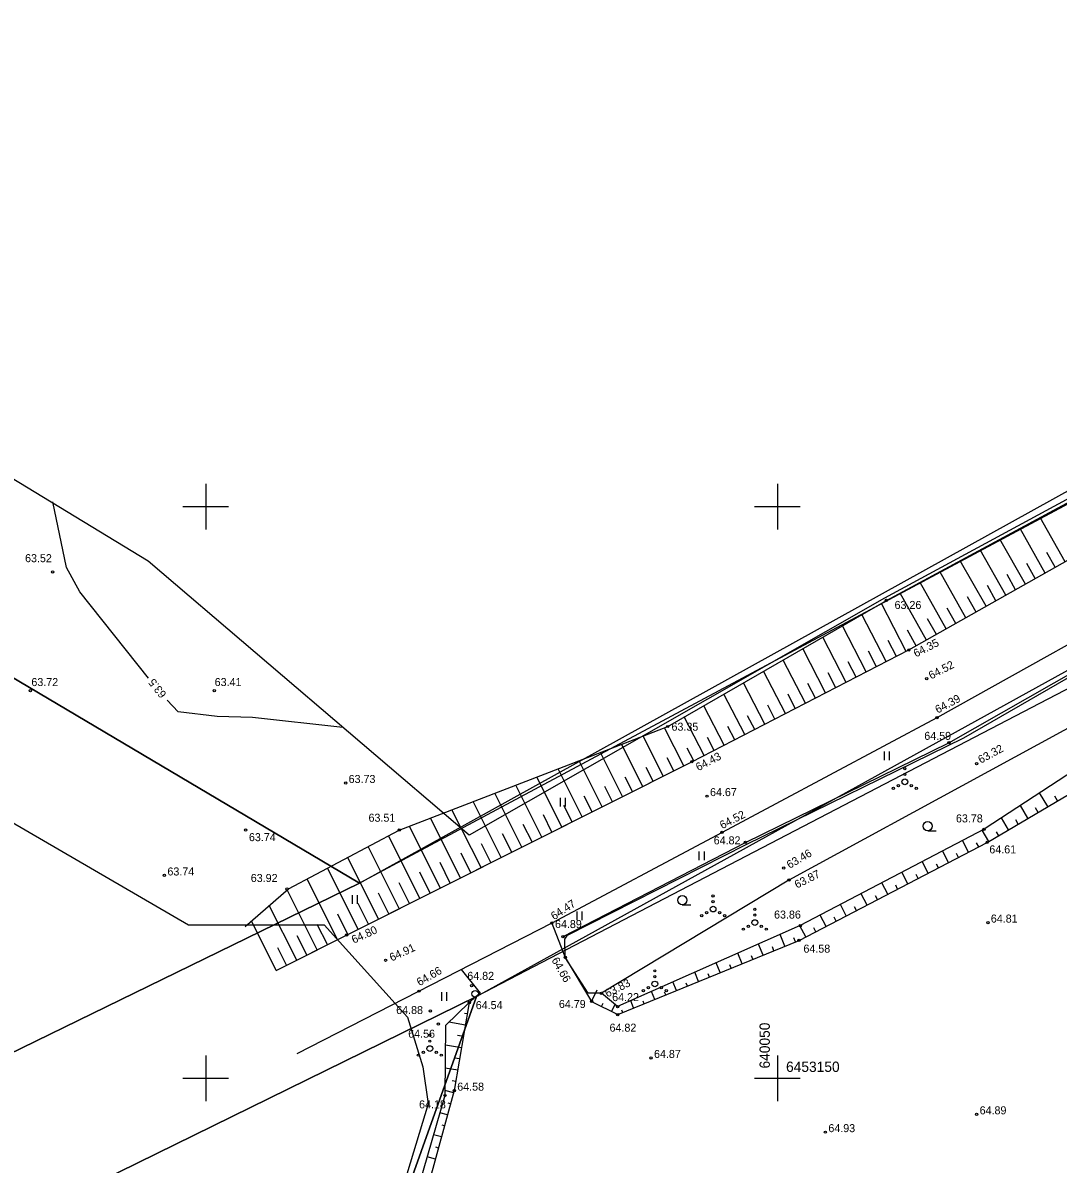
# Model space of a CAD drawing. Extents: x 638903 to 640568, y 6452566 to 6454091.
# Drawn here: x 639984 to 640074.6, y 6453142.5 to 6453242.3 of the extents above; entities that cross this region are included whole.
import ezdxf

# ---------------------------------------------------------------- set-up
doc = ezdxf.new("R2010")
doc.units = 0
for name, color, linetype in [('AED', 7, 'Continuous'), ('HALJASTUS', 7, 'Continuous'), ('HORISONTAAL-EH2000', 7, 'Continuous'), ('KORGUS-EH2000', 7, 'Continuous'), ('MOOTPIIR', 7, 'Continuous'), ('PIIR', 7, 'Continuous'), ('PIIRIMLEITUD', 7, 'Continuous'), ('RELJEEF', 7, 'Continuous'), ('TEE', 7, 'Continuous'), ('VEEKOGU', 7, 'Continuous'), ('VORK', 7, 'Continuous')]:
    doc.layers.add(name, color=color, linetype=linetype)

msp = doc.modelspace()

# ---------------------------------------------------------------- linework, layer by layer
at = {"layer": 'AED'}
msp.add_lwpolyline([(640031.25, 6453162.39), (640047.2, 6453170.63), (640065.01, 6453179.35), (640085.73, 6453191.15), (640107.56, 6453203.39), (640123.42, 6453211.94)], dxfattribs=at)
at = {"layer": 'HALJASTUS'}
for p, q in [((640059.332, 6453178.591), (640059.332, 6453177.829)), ((640059.788, 6453178.591), (640059.788, 6453177.829)), ((640030.992, 6453174.541), (640030.992, 6453173.779)), ((640031.448, 6453174.541), (640031.448, 6453173.779)), ((640063.15, 6453171.65), (640063.9, 6453171.65)), ((640043.142, 6453169.831), (640043.142, 6453169.069)), ((640043.598, 6453169.831), (640043.598, 6453169.069)), ((640012.802, 6453166.011), (640012.802, 6453165.249)), ((640013.258, 6453166.011), (640013.258, 6453165.249)), ((640041.68, 6453165.18), (640042.43, 6453165.18)), ((640032.452, 6453164.591), (640032.452, 6453163.829)), ((640032.908, 6453164.591), (640032.908, 6453163.829)), ((640020.612, 6453157.541), (640020.612, 6453156.779)), ((640021.068, 6453157.541), (640021.068, 6453156.779))]:
    msp.add_line(p, q, dxfattribs=at)
for points in [[(640030.27, 6453163.57), (640031.45, 6453160.57), (640033.74, 6453156.73)], [(640022.34, 6453159.51), (640024.01, 6453157.44), (640023.05, 6453156.62)]]:
    msp.add_lwpolyline(points, dxfattribs=at)
for centre, radius in [((640061.15, 6453177.08), 0.1), ((640061.15, 6453175.93), 0.25), ((640061.15, 6453176.58), 0.1), ((640060.15, 6453175.355), 0.1), ((640060.585, 6453175.605), 0.1), ((640061.715, 6453175.605), 0.1), ((640062.15, 6453175.355), 0.1), ((640063.15, 6453172.05), 0.4), ((640041.68, 6453165.58), 0.4), ((640044.38, 6453165.95), 0.1), ((640044.38, 6453164.8), 0.25), ((640044.38, 6453165.45), 0.1), ((640043.38, 6453164.225), 0.1), ((640043.815, 6453164.475), 0.1), ((640044.945, 6453164.475), 0.1), ((640045.38, 6453164.225), 0.1), ((640048.03, 6453164.77), 0.1), ((640048.03, 6453164.27), 0.1), ((640047.03, 6453163.045), 0.1), ((640047.465, 6453163.295), 0.1), ((640048.03, 6453163.62), 0.25), ((640048.595, 6453163.295), 0.1), ((640049.03, 6453163.045), 0.1), ((640039.28, 6453159.4), 0.1), ((640039.28, 6453158.9), 0.1), ((640038.715, 6453157.925), 0.1), ((640039.28, 6453158.25), 0.25), ((640039.845, 6453157.925), 0.1), ((640038.28, 6453157.675), 0.1), ((640040.28, 6453157.675), 0.1), ((640019.6, 6453153.75), 0.1), ((640019.6, 6453153.25), 0.1), ((640018.6, 6453152.025), 0.1), ((640019.035, 6453152.275), 0.1), ((640019.6, 6453152.6), 0.25), ((640020.165, 6453152.275), 0.1), ((640020.6, 6453152.025), 0.1)]:
    msp.add_circle(centre, radius, dxfattribs=at)
at = {"layer": 'HORISONTAAL-EH2000'}
for points in [[(639994.99, 6453185), (639988.99, 6453192.55), (639987.83, 6453194.66), (639986.64, 6453200.42)], [(640012, 6453180.69), (640004.09, 6453181.55), (640000.99, 6453181.63), (639997.6, 6453182.05), (639996.64, 6453183.07)]]:
    msp.add_lwpolyline(points, dxfattribs=at)
at = {"layer": 'KORGUS-EH2000'}
for centre in [(639986.612, 6453194.292), (640059.536, 6453191.792), (640061.499, 6453187.463), (640063.067, 6453184.941), (639984.66, 6453183.91), (640000.745, 6453183.904), (640040.413, 6453180.77), (640063.954, 6453181.533), (640065.009, 6453179.349), (640042.518, 6453177.682), (640067.422, 6453177.525), (640012.244, 6453175.825), (640043.853, 6453174.677), (640068.077, 6453171.786), (640003.483, 6453171.71), (640016.924, 6453171.715), (640045.166, 6453171.509), (640047.202, 6453170.634), (640068.349, 6453170.628), (640050.556, 6453168.39), (639996.391, 6453167.741), (640051.011, 6453167.335), (640007.106, 6453166.565), (640030.271, 6453163.572), (640052, 6453163.352), (640068.413, 6453163.617), (640012.324, 6453162.534), (640031.247, 6453162.393), (640051.895, 6453162.06), (640015.735, 6453160.33), (640031.448, 6453160.572), (640023.255, 6453158.107), (640018.657, 6453157.621), (640034.607, 6453157.44), (640019.657, 6453155.892), (640023.048, 6453156.618), (640033.745, 6453156.733), (640036.022, 6453156.276), (640036.041, 6453155.578), (640020.35, 6453154.739), (640038.948, 6453151.782), (640021.738, 6453148.925), (640020.923, 6453148.494), (640067.427, 6453146.851), (640054.205, 6453145.29)]:
    msp.add_circle(centre, 0.1, dxfattribs=at)
at = {"layer": 'MOOTPIIR'}
for points in [[(640079.15, 6453202.68), (640059.36, 6453192), (640023.04, 6453171.27), (639994.96, 6453195.23), (639922.76, 6453239.14)], [(639884.67, 6453229.61), (639998.5, 6453163.42), (640010.36, 6453163.42), (640017.64, 6453155.34), (640018.99, 6453150.99), (640019.47, 6453147.78), (640011.09, 6453120.2), (639998.41, 6453078.64), (639997.06, 6453072.95), (640057.43, 6453069.61), (640084.12, 6453071.45)]]:
    msp.add_lwpolyline(points, dxfattribs=at)
at = {"layer": 'PIIR'}
for points in [[(639891.33, 6453588.33), (639979.67, 6453492.17), (640075.7, 6453390.46), (640148.62, 6453246.63), (640151.97, 6453241.19), (640013.45, 6453167.06), (639752.58, 6453321.76), (639703.92, 6453351.38), (639697.82, 6453354.62), (639796.29, 6453483.44), (639870.14, 6453580.34), (639888.88, 6453592.18)], [(639607.08, 6452902.62), (639540.31, 6453021.58), (639539.45, 6453023.47), (639593.91, 6453043.86), (639617.31, 6453057.06), (639618.95, 6453070.9), (639625.08, 6453183.48), (639627.63, 6453195.78), (639632.35, 6453208.42), (639649.14, 6453247.77), (639697.82, 6453354.62), (639703.92, 6453351.38), (639752.58, 6453321.76), (640013.45, 6453167.06), (639801.75, 6453063.76), (639773.55, 6453048.5), (639751.18, 6453033.04), (639712.93, 6453002.27), (639656.83, 6452954.43), (639622.6, 6452919.49)], [(639632.79, 6452909.1), (639665.92, 6452943.77), (639721.71, 6452991.37), (639759.15, 6453021.54), (639780.22, 6453036.19), (639807.89, 6453051.18), (640023.69, 6453157.16), (639980.68, 6453036.78), (639950.94, 6452974.47), (639949.71, 6452971.9), (639936.75, 6452944.75), (639852.33, 6452767.94), (639705.85, 6452826.08), (639702.76, 6452823.57)]]:
    msp.add_lwpolyline(points, close=True, dxfattribs=at)
for points in [[(639438.32, 6452809.3), (639531.48, 6452851.17), (639553.84, 6452863.14), (639572.79, 6452874.35), (639594.21, 6452890.92), (639607.08, 6452902.62), (639622.6, 6452919.49), (639656.83, 6452954.43), (639712.93, 6453002.27), (639751.18, 6453033.04), (639773.55, 6453048.5), (639801.75, 6453063.76), (640013.45, 6453167.06), (640146.63, 6453240.82), (640245.6, 6453300.82)], [(640234.16, 6453276.79), (640134.74, 6453218.44), (640101.5, 6453197.66), (640023.69, 6453157.16), (639807.89, 6453051.18), (639780.22, 6453036.19), (639759.15, 6453021.54), (639721.71, 6452991.37), (639665.92, 6452943.77), (639632.79, 6452909.1), (639611.7, 6452887.62), (639605.63, 6452882.32), (639600.57, 6452877.8), (639587.79, 6452867.89), (639574.34, 6452858.62), (639560.79, 6452850.44), (639548, 6452843.84), (639535.21, 6452837.23), (639517.19, 6452828.94)], [(640292.58, 6453171.35), (640177.01, 6453157), (640194.78, 6453049.12), (640195.72, 6453043.42), (640185.78, 6453040.52), (640095.63, 6453057.73), (640080.61, 6453053.35), (640053.47, 6453040.39), (640033.5, 6453027.93), (639976.77, 6452980.89), (639964.38, 6452974.74), (639949.71, 6452971.9), (639950.94, 6452974.47), (639980.68, 6453036.78), (640023.69, 6453157.16), (640134.74, 6453218.44), (640163.41, 6453191.13), (640154.85, 6453190.34), (640163.31, 6453169.39), (640171.33, 6453164.09), (640178.03, 6453162.94), (640253.05, 6453172.79)]]:
    msp.add_lwpolyline(points, dxfattribs=at)
at = {"layer": 'PIIRIMLEITUD'}
msp.add_circle((640023.56, 6453157.39), 0.285, dxfattribs=at)
at = {"layer": 'RELJEEF'}
for p, q in [((640075.17, 6453195.18), (640072.99, 6453199.04)), ((640073.42, 6453194.19), (640071.23, 6453198.09)), ((640071.69, 6453193.21), (640069.47, 6453197.14)), ((640069.98, 6453192.25), (640067.74, 6453196.21)), ((640074.31, 6453194.69), (640073.58, 6453195.99)), ((640068.26, 6453191.28), (640066, 6453195.27)), ((640072.56, 6453193.7), (640071.82, 6453195.01)), ((640066.49, 6453190.28), (640064.22, 6453194.31)), ((640070.84, 6453192.73), (640070.09, 6453194.05)), ((640064.77, 6453189.31), (640062.48, 6453193.37)), ((640069.11, 6453191.76), (640068.37, 6453193.09)), ((640063.04, 6453188.33), (640060.73, 6453192.43)), ((640067.38, 6453190.78), (640066.63, 6453192.12)), ((640061.27, 6453187.34), (640059.11, 6453191.54)), ((640065.62, 6453189.78), (640064.85, 6453191.13)), ((640059.52, 6453186.44), (640057.4, 6453190.56)), ((640063.91, 6453188.82), (640063.14, 6453190.18)), ((640057.77, 6453185.54), (640055.69, 6453189.58)), ((640062.14, 6453187.82), (640061.37, 6453189.19)), ((640056.01, 6453184.63), (640053.97, 6453188.58)), ((640060.41, 6453186.9), (640059.69, 6453188.28)), ((640054.22, 6453183.71), (640052.23, 6453187.58)), ((640058.66, 6453186), (640057.96, 6453187.35)), ((640052.45, 6453182.8), (640050.5, 6453186.58)), ((640056.89, 6453185.08), (640056.2, 6453186.42)), ((640050.71, 6453181.9), (640048.8, 6453185.6)), ((640055.1, 6453184.16), (640054.43, 6453185.47)), ((640048.9, 6453180.97), (640047.04, 6453184.59)), ((640053.32, 6453183.24), (640052.66, 6453184.52)), ((640047.15, 6453180.07), (640045.33, 6453183.6)), ((640051.57, 6453182.34), (640050.93, 6453183.59)), ((640045.35, 6453179.14), (640043.57, 6453182.59)), ((640049.78, 6453181.42), (640049.16, 6453182.64)), ((640043.6, 6453178.24), (640041.86, 6453181.61)), ((640048.02, 6453180.51), (640047.4, 6453181.7)), ((640040.01, 6453176.42), (640038.25, 6453179.94)), ((640041.81, 6453177.32), (640040.13, 6453180.66)), ((640046.27, 6453179.61), (640045.67, 6453180.78)), ((640038.22, 6453175.52), (640036.37, 6453179.21)), ((640042.7, 6453177.77), (640042.12, 6453178.88)), ((640044.46, 6453178.68), (640043.88, 6453179.82)), ((640036.46, 6453174.64), (640034.52, 6453178.5)), ((640040.94, 6453176.89), (640040.37, 6453178.03)), ((640032.92, 6453172.87), (640030.82, 6453177.07)), ((640034.68, 6453173.75), (640032.66, 6453177.78)), ((640039.13, 6453175.98), (640038.52, 6453177.18)), ((640031.15, 6453171.98), (640028.95, 6453176.35)), ((640037.33, 6453175.08), (640036.7, 6453176.33)), ((640027.65, 6453170.22), (640025.28, 6453174.94)), ((640029.41, 6453171.1), (640027.13, 6453175.65)), ((640035.57, 6453174.19), (640034.91, 6453175.51)), ((640073.66, 6453173.76), (640072.94, 6453174.97)), ((640025.85, 6453169.32), (640023.4, 6453174.21)), ((640033.79, 6453173.3), (640033.11, 6453174.68)), ((640071.92, 6453172.74), (640071.26, 6453173.87)), ((640074.51, 6453174.26), (640074.26, 6453174.68)), ((640024.08, 6453168.43), (640021.54, 6453173.49)), ((640030.28, 6453171.54), (640029.53, 6453173.03)), ((640032.04, 6453172.42), (640031.32, 6453173.85)), ((640072.81, 6453173.26), (640072.58, 6453173.65)), ((640020.52, 6453166.65), (640017.81, 6453172.05)), ((640022.28, 6453167.53), (640019.65, 6453172.76)), ((640028.54, 6453170.67), (640027.76, 6453172.21)), ((640070.22, 6453171.73), (640069.6, 6453172.78)), ((640071.07, 6453172.23), (640070.86, 6453172.6)), ((640018.73, 6453165.74), (640015.98, 6453171.21)), ((640026.76, 6453169.77), (640025.96, 6453171.38)), ((640068.49, 6453170.72), (640067.91, 6453171.7)), ((640069.36, 6453171.22), (640069.16, 6453171.56)), ((640016.93, 6453164.84), (640014.21, 6453170.27)), ((640024.95, 6453168.86), (640024.11, 6453170.52)), ((640064.97, 6453168.87), (640064.44, 6453169.88)), ((640066.73, 6453169.79), (640066.2, 6453170.8)), ((640067.61, 6453170.24), (640067.43, 6453170.58)), ((640015.12, 6453163.93), (640012.42, 6453169.32)), ((640023.19, 6453167.98), (640022.33, 6453169.7)), ((640063.19, 6453167.94), (640062.67, 6453168.95)), ((640065.84, 6453169.32), (640065.66, 6453169.66)), ((640013.34, 6453163.04), (640010.66, 6453168.38)), ((640019.63, 6453166.2), (640018.72, 6453168.03)), ((640021.39, 6453167.08), (640020.5, 6453168.86)), ((640061.41, 6453167.02), (640060.89, 6453168.02)), ((640064.08, 6453168.41), (640063.91, 6453168.74)), ((640011.53, 6453162.13), (640008.87, 6453167.43)), ((640017.82, 6453165.29), (640016.91, 6453167.11)), ((640059.65, 6453166.09), (640059.13, 6453167.09)), ((640060.52, 6453166.55), (640060.35, 6453166.89)), ((640062.31, 6453167.48), (640062.14, 6453167.82)), ((640009.75, 6453161.24), (640007.13, 6453166.47)), ((640016.03, 6453164.39), (640015.12, 6453166.19)), ((640057.84, 6453165.15), (640057.32, 6453166.14)), ((640058.75, 6453165.63), (640058.57, 6453165.96)), ((640007.96, 6453160.34), (640005.56, 6453165.12)), ((640014.23, 6453163.49), (640013.33, 6453165.28)), ((640056.03, 6453164.21), (640055.52, 6453165.2)), ((640056.93, 6453164.68), (640056.76, 6453165.01)), ((640012.43, 6453162.59), (640011.55, 6453164.36)), ((640054.26, 6453163.29), (640053.75, 6453164.27)), ((640055.15, 6453163.75), (640054.98, 6453164.08)), ((640006.16, 6453159.44), (640003.99, 6453163.76)), ((640010.64, 6453161.69), (640009.76, 6453163.45)), ((640052.48, 6453162.36), (640051.97, 6453163.34)), ((640053.36, 6453162.82), (640053.19, 6453163.15)), ((640008.84, 6453160.79), (640008.01, 6453162.45)), ((640050.65, 6453161.55), (640050.24, 6453162.57)), ((640051.58, 6453161.93), (640051.44, 6453162.28)), ((640007.07, 6453159.89), (640006.31, 6453161.41)), ((640046.91, 6453160.02), (640046.53, 6453160.93)), ((640048.75, 6453160.77), (640048.36, 6453161.74)), ((640049.7, 6453161.16), (640049.57, 6453161.49)), ((640045.01, 6453159.24), (640044.65, 6453160.1)), ((640045.96, 6453159.63), (640045.84, 6453159.93)), ((640047.86, 6453160.41), (640047.73, 6453160.72)), ((640043.1, 6453158.47), (640042.78, 6453159.27)), ((640044.05, 6453158.85), (640043.94, 6453159.13)), ((640041.18, 6453157.68), (640040.87, 6453158.43)), ((640042.13, 6453158.07), (640042.02, 6453158.33)), ((640033.74, 6453156.73), (640034.24, 6453157.74)), ((640039.27, 6453156.9), (640038.99, 6453157.59)), ((640040.23, 6453157.29), (640040.13, 6453157.53)), ((640034.63, 6453156.29), (640034.76, 6453156.56)), ((640035.49, 6453155.85), (640035.8, 6453156.46)), ((640036.48, 6453155.76), (640036.39, 6453155.96)), ((640037.43, 6453156.15), (640037.17, 6453156.79)), ((640038.35, 6453156.52), (640038.26, 6453156.75)), ((640022.71, 6453154.65), (640021.26, 6453154.9)), ((640022.88, 6453155.64), (640022.64, 6453155.68)), ((640022.38, 6453152.67), (640020.96, 6453152.91)), ((640022.55, 6453153.66), (640022.02, 6453153.75)), ((640022.21, 6453151.69), (640021.79, 6453151.76)), ((640022.04, 6453150.7), (640020.94, 6453150.89)), ((640021.69, 6453148.73), (640020.92, 6453148.94)), ((640021.88, 6453149.72), (640021.56, 6453149.77)), ((640021.16, 6453146.81), (640020.49, 6453146.99)), ((640021.42, 6453147.77), (640021.2, 6453147.83)), ((640020.63, 6453144.87), (640019.93, 6453145.06)), ((640020.89, 6453145.84), (640020.67, 6453145.9)), ((640020.37, 6453143.9), (640020.13, 6453143.97)), ((640020.1, 6453142.94), (640019.37, 6453143.14))]:
    msp.add_line(p, q, dxfattribs=at)
for points in [[(640003.45, 6453163.29), (640007.23, 6453166.56), (640016.92, 6453171.71), (640040.41, 6453180.77), (640059.54, 6453191.79), (640079.32, 6453202.45), (640097.96, 6453213.38), (640120.65, 6453227.22), (640136.54, 6453236.44), (640141.04, 6453238.86)], [(640006.16, 6453159.44), (640012.32, 6453162.53), (640042.52, 6453177.68), (640061.5, 6453187.46), (640081.57, 6453198.79), (640102.88, 6453210.78), (640122.98, 6453223.41), (640142.43, 6453235.06)], [(640162.78, 6453158.5), (640154.06, 6453171), (640150.3, 6453178.12), (640146.38, 6453186.66), (640143.15, 6453193.73), (640141.81, 6453195.75), (640137.81, 6453196.25), (640134.19, 6453197.36), (640131.23, 6453197.18), (640107.97, 6453189.58), (640101.87, 6453187.54), (640086.16, 6453183.61), (640068.08, 6453171.79), (640052, 6453163.35), (640036.02, 6453156.28), (640034.61, 6453157.44)], [(640033.74, 6453156.73), (640036.04, 6453155.58), (640051.9, 6453162.06), (640068.35, 6453170.63), (640085, 6453180.44), (640101.76, 6453185.39), (640118.65, 6453191.06), (640130.92, 6453195.65), (640134.57, 6453196.12), (640137.74, 6453195.01), (640140.04, 6453193.77), (640141.76, 6453192.47), (640145.26, 6453185.95), (640149.18, 6453177.46), (640152.85, 6453169.93), (640161.35, 6453158.38), (640162.78, 6453158.5)], [(640023.05, 6453156.62), (640021.74, 6453148.92), (640017.95, 6453135.09), (640013.4, 6453120.08), (640008.13, 6453105)], [(640023.05, 6453156.62), (640020.98, 6453154.63), (640020.92, 6453148.49), (640017.19, 6453135.59), (640012.39, 6453120.17), (640008.13, 6453105)]]:
    msp.add_lwpolyline(points, dxfattribs=at)
at = {"layer": 'TEE'}
for points in [[(640006.16, 6453159.44), (640042.52, 6453177.68), (640061.5, 6453187.46), (640081.57, 6453198.79), (640102.88, 6453210.78), (640122.98, 6453223.41), (640142.43, 6453235.06)], [(640180.3, 6453158.82), (640176.53, 6453158.68), (640172.42, 6453159.11), (640169.17, 6453159.65), (640166.7, 6453160.5), (640164.68, 6453161.59), (640162.68, 6453163.12), (640160.67, 6453164.73), (640158.25, 6453167.7), (640151.21, 6453183), (640148.99, 6453190.66), (640146.44, 6453197.84), (640142.84, 6453205.37), (640139.63, 6453209.55), (640134.26, 6453214.54), (640126.55, 6453216.92), (640125.3, 6453216.31), (640106.24, 6453205.41), (640084.98, 6453193.25), (640063.95, 6453181.53), (640045.17, 6453171.51), (640030.27, 6453163.57), (640007.96, 6453152.14)]]:
    msp.add_lwpolyline(points, dxfattribs=at)
at = {"layer": 'VEEKOGU'}
msp.add_lwpolyline([(640034.61, 6453157.44), (640033.44, 6453157.45), (640031.45, 6453160.57), (640031.41, 6453162.17), (640031.65, 6453162.51), (640047.28, 6453170.46), (640066.3, 6453179.79), (640085.92, 6453191.08), (640092.47, 6453194.4), (640094.08, 6453194.74), (640095.46, 6453193.7), (640096.26, 6453191.72), (640085.92, 6453186.34), (640051.01, 6453167.34)], close=True, dxfattribs=at)
at = {"layer": 'VORK'}
for p, q in [((640000, 6453202), (640000, 6453198)), ((640050, 6453202), (640050, 6453198)), ((639998, 6453200), (640002, 6453200)), ((640048, 6453200), (640052, 6453200)), ((640000, 6453152), (640000, 6453148)), ((640050, 6453152), (640050, 6453148)), ((639998, 6453150), (640002, 6453150)), ((640048, 6453150), (640052, 6453150))]:
    msp.add_line(p, q, dxfattribs=at)

# ---------------------------------------------------------------- texts
at = {"layer": 'HORISONTAAL-EH2000'}
msp.add_text('63.5', height=0.7, rotation=128.30199, dxfattribs=at).set_placement((639996.61, 6453183.6))
at = {"layer": 'KORGUS-EH2000'}
for s, p in [(' 63.52', (639983.94, 6453195.14)), (' 63.26', (640059.99, 6453191.05)), (' 63.72', (639984.491, 6453184.305)), ('63.41', (640000.783, 6453184.305)), (' 63.35', (640040.48, 6453180.4)), (' 64.59', (640062.59, 6453179.6)), (' 63.73', (640012.24, 6453175.83)), (' 64.67', (640043.85, 6453174.68)), (' 63.51', (640013.98, 6453172.44)), (' 63.78', (640065.36, 6453172.38)), (' 63.74', (640003.52, 6453170.74)), (' 64.82', (640044.17, 6453170.46)), (' 64.61', (640068.28, 6453169.67)), (' 63.74', (639996.39, 6453167.74)), (' 63.92', (640003.68, 6453167.17)), (' 63.86', (640049.45, 6453163.97)), (' 64.81', (640068.41, 6453163.62)), (' 64.89', (640030.29, 6453163.14)), (' 64.58', (640052.02, 6453160.99)), (' 64.82', (640022.62, 6453158.61)), (' 64.22', (640035.29, 6453156.75)), (' 64.88', (640016.4, 6453155.62)), (' 64.54', (640023.36, 6453156.05)), (' 64.79', (640030.63, 6453156.15)), (' 64.56', (640017.45, 6453153.55)), (' 64.82', (640035.06, 6453154.08)), (' 64.87', (640038.95, 6453151.78)), (' 64.58', (640021.74, 6453148.92)), (' 64.18', (640018.4, 6453147.37)), (' 64.89', (640067.43, 6453146.85)), (' 64.93', (640054.2, 6453145.29))]:
    msp.add_text(s, height=0.7, dxfattribs=at).set_placement(p)
for s, rotation, p in [(' 64.35', 27.12146, (640061.89, 6453186.68)), (' 64.52', 27.3189, (640063.22, 6453184.75)), (' 64.39', 28.48753, (640063.8, 6453181.76)), (' 63.32', 28.6272, (640067.56, 6453177.38)), (' 64.43', 27.93714, (640042.86, 6453176.73)), (' 64.52', 27.23125, (640044.95, 6453171.66)), (' 63.46', 30.16789, (640050.84, 6453168.18)), (' 63.87', 26.5283, (640051.48, 6453166.47)), (' 64.47', 33.16097, (640030.25, 6453163.67)), (' 64.80', 24.45245, (640012.71, 6453161.66)), (' 64.91', 24.67197, (640016.03, 6453160.1)), (' 64.66', 299.69916, (640030.09, 6453160.57)), (' 64.66', 30.16452, (640018.48, 6453157.91)), (' 63.83', 26.96925, (640034.9, 6453156.94))]:
    msp.add_text(s, height=0.7, rotation=rotation, dxfattribs=at).set_placement(p)
at = {"layer": 'VORK'}
msp.add_text('640050', height=0.9, rotation=90, dxfattribs=at).set_placement((640049.34, 6453150.855))
msp.add_text('6453150', height=0.9, dxfattribs=at).set_placement((640050.76, 6453150.56))

doc.saveas('drawing.dxf')
